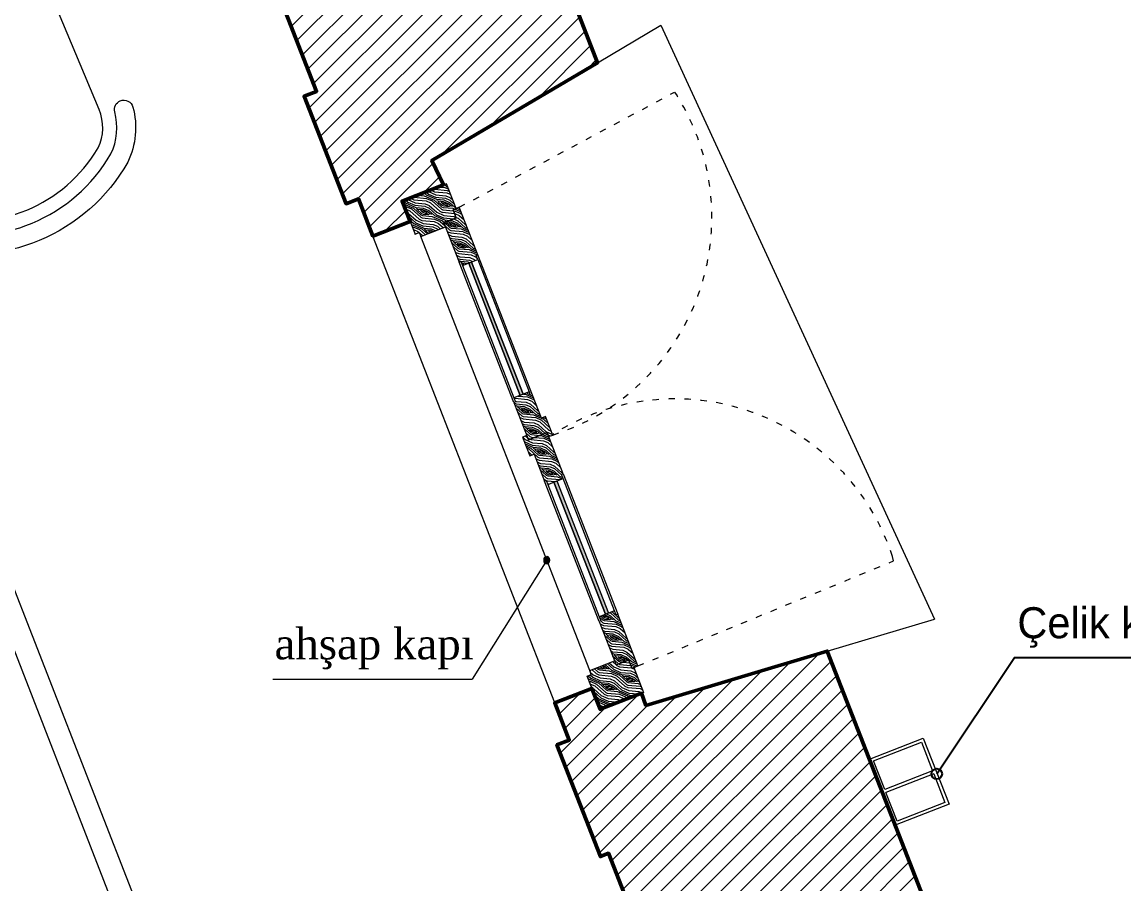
# Model space of a CAD drawing. Header units: millimetres. Extents: x 4980 to 19099, y 3891 to 5773.
# Drawn here: x 10588.7 to 10837.1, y 4508.4 to 4702.8 of the extents above; entities that cross this region are included whole.
import ezdxf

# ---------------------------------------------------------------- set-up
doc = ezdxf.new("R2010")
doc.units = ezdxf.units.MM
doc.linetypes.add('ACAD_ISO03W100', pattern=[30, 12, -18])
for name, color, linetype, lineweight in [('a 1', 200, 'Continuous', 9), ('a 2', 132, 'Continuous', 20), ('a ahşap tarama', 46, 'Continuous', 0), ('a duvar', 84, 'Continuous', 50), ('a kapı 2', 51, 'Continuous', 9), ('a pencere 0', 252, 'Continuous', 0), ('a pencere cam', 121, 'Continuous', 0), ('a pencere doğrama', 41, 'Continuous', 20), ('no3_duvar tarama', 253, 'Continuous', 9), ('PLAN YAZI', 4, 'Continuous', 9)]:
    doc.layers.add(name, color=color, linetype=linetype, lineweight=lineweight)
doc.layers.add('a yazı', color=30, linetype='Continuous')
doc.layers.add('no3_tefris ön ince_Stift_Nr__194', color=7, linetype='Continuous', lineweight=20, true_color=0x3e007e)
doc.styles.get("Standard").update_dxf_attribs({"font": 'stylu.ttf', "height": 10})
pattern_1 = [(45, (-467.3525, 13840.0737), (-2.245064, 2.245064), [])]
pattern_2 = [(291.27129, (7888.6187, 19419.1675), (6.4732873, -2.8454439), [0.25, -4.75]), (21.27129, (7890.975, 19417.9386), (2.8454439, 6.4732873), [0.5, -4.5]), (336.27129, (7890.1463, 19418.689), (4.6593656, 1.8139217), [0.3535, -1.0605, 0.3535, -0.707, 2.475, -2.1215678]), (336.27129, (7888.295, 19419.3097), (4.6593656, 1.8139217), [0.35355, -0.7071, 0.35355, -5.6568678]), (336.27129, (7889.396, 19417.8604), (4.6593656, 1.8139217), [0.35355, -6.7175178]), (336.27129, (7889.3443, 19417.3037), (4.6593656, 1.8139217), [0.35355, -6.7175178]), (336.27129, (7889.538, 19418.184), (4.6593656, 1.8139217), [0.35355, -6.7175178]), (336.27129, (7889.6804, 19418.5077), (4.6593656, 1.8139217), [0.7071, -6.3639678]), (336.27129, (7893.6284, 19418.7033), (4.6593656, 1.8139217), [0.7071, -6.3639678]), (336.27129, (7889.732, 19419.0643), (4.6593656, 1.8139217), [1.4142, -5.6568678]), (336.27129, (7889.8742, 19419.388), (4.6593656, 1.8139217), [1.4142, -5.6568678]), (336.27129, (7892.451, 19416.9036), (4.6593656, 1.8139217), [1.4142, -5.6568678]), (336.27129, (7890.2495, 19419.8023), (4.6593656, 1.8139217), [1.06066, -6.0104078]), (336.27129, (7890.5856, 19421.0063), (4.6593656, 1.8139217), [1.06066, -6.0104078]), (336.27129, (7890.301, 19420.359), (4.6593656, 1.8139217), [1.06066, -6.0104078]), (336.27129, (7892.878, 19417.8746), (4.6593656, 1.8139217), [1.767767, -5.3033008]), (336.27129, (7892.9295, 19418.4312), (4.6593656, 1.8139217), [1.767767, -5.3033008]), (336.27129, (7891.946, 19417.5118), (4.6593656, 1.8139217), [2.4748737, -4.5961941]), (317.836342, (7889.266, 19418.883), (1.81392173, -4.65936562), [0.559017, -10.6213229]), (317.836342, (7891.0266, 19418.4952), (1.81392173, -4.65936562), [0.559017, -10.6213229]), (317.836342, (7890.47, 19418.5468), (1.81392173, -4.65936562), [0.559017, -10.6213229]), (317.836342, (7888.7094, 19418.9345), (1.81392173, -4.65936562), [1.118034, -10.0623059]), (317.836342, (7891.1689, 19418.819), (1.81392173, -4.65936562), [1.677051, -9.5032889]), (317.836342, (7891.2205, 19419.3755), (1.81392173, -4.65936562), [2.236068, -8.9442719]), (317.836342, (7891.272, 19419.9322), (1.81392173, -4.65936562), [2.236068, -8.9442719]), (317.836342, (7892.3978, 19421.1752), (1.81392173, -4.65936562), [2.236068, -8.9442719]), (317.836342, (7891.9318, 19420.9939), (1.81392173, -4.65936562), [2.795085, -8.3852549]), (317.836342, (7891.5566, 19420.5795), (1.81392173, -4.65936562), [2.795085, -8.3852549]), (354.70624, (7890.3277, 19418.2231), (4.65936562, 1.81392172), [0.559017, -10.6213229]), (354.70624, (7889.5897, 19418.7407), (4.65936562, 1.81392172), [0.559017, -10.6213229]), (354.70624, (7888.6187, 19419.1675), (4.65936562, 1.81392172), [1.118034, -10.0623059]), (354.70624, (7889.8618, 19418.0418), (4.65936562, 1.81392172), [1.118034, -10.0623059]), (354.70624, (7888.2043, 19419.5427), (4.65936562, 1.81392172), [1.677051, -9.5032889]), (354.70624, (7888.023, 19420.0087), (4.65936562, 1.81392172), [2.236068, -8.9442719]), (354.70624, (7889.8884, 19415.906), (4.65936562, 1.81392172), [2.236068, -8.9442719]), (354.70624, (7889.7195, 19417.718), (4.65936562, 1.81392172), [2.236068, -8.9442719]), (354.70624, (7889.6163, 19416.6048), (4.65936562, 1.81392172), [2.795085, -8.3852549]), (354.70624, (7889.668, 19417.1615), (4.65936562, 1.81392172), [2.795085, -8.3852549])]

# ---------------------------------------------------------------- blocks, each defined once
blk = doc.blocks.new('4535353')
at = {"color": 5}
for p, q in [((9628.58, 2179.4), (9628.58, 2167.8)), ((9629.28, 2179.4), (9629.28, 2167.8))]:
    blk.add_line(p, q, dxfattribs=at)
blk.add_lwpolyline([(9620.93, 2180.1), (9636.93, 2180.1), (9636.93, 2167.1), (9620.93, 2167.1), (9620.93, 2180.1)], close=True, dxfattribs=at)
for points in [[(9628.58, 2167.8), (9621.63, 2167.8), (9621.63, 2179.4), (9628.58, 2179.4)], [(9629.28, 2179.4), (9636.23, 2179.4), (9636.23, 2167.8), (9629.28, 2167.8)]]:
    blk.add_lwpolyline(points, dxfattribs=at)
blk = doc.blocks.new('asdsdzfsd')
at = {"layer": 'a ahşap tarama', "lineweight": 5}
h = blk.add_hatch(dxfattribs=at)
h.set_pattern_fill('WOODFACE', color=256, scale=5, angle=291.2713, style=0, pattern_type=2)
h.set_pattern_definition(pattern_2)
h.paths.add_polyline_path([(6080.88, 2555.75), (6070.86, 2551.85), (6073.77, 2544.39), (6074.7, 2544.75), (6075.06, 2543.82), (6080.65, 2546), (6080.29, 2546.93), (6083.08, 2548.02), (6082.36, 2549.88), (6083.06, 2550.16)])
h = blk.add_hatch(dxfattribs=at)
h.set_pattern_fill('WOODFACE', color=256, scale=5, angle=291.2713, style=0, pattern_type=2)
h.set_pattern_definition(pattern_2)
h.paths.add_polyline_path([(6083.76, 2550.43), (6082.36, 2549.88), (6083.08, 2548.02), (6080.29, 2546.93), (6083.73, 2538.08), (6084.11, 2538.22), (6084.47, 2537.29), (6087.92, 2538.63), (6087.56, 2539.57), (6087.93, 2539.71)])
h = blk.add_hatch(dxfattribs=at)
h.set_pattern_fill('WOODFACE', color=256, scale=5, angle=291.2713, style=0, pattern_type=2)
h.set_pattern_definition(pattern_2)
h.paths.add_polyline_path([(6099.89, 2507.88), (6099.53, 2508.82), (6096.08, 2507.47), (6096.44, 2506.54), (6096.07, 2506.4), (6099.34, 2498.01), (6103.53, 2499.64), (6103.89, 2498.71), (6104.83, 2499.07), (6103.19, 2503.27), (6102.26, 2502.9), (6100.27, 2508.03)])
h = blk.add_hatch(dxfattribs=at)
h.set_pattern_fill('WOODFACE', color=256, scale=5, angle=291.2713, style=0, pattern_type=2)
h.set_pattern_definition([(291.27129, (7888.619, 19419.1675), (6.4732873, -2.8454439), [0.25, -4.75]), (21.27129, (7890.975, 19417.9386), (2.8454439, 6.4732873), [0.5, -4.5]), (336.27129, (7890.1464, 19418.689), (4.6593656, 1.8139217), [0.3535, -1.0605, 0.3535, -0.707, 2.475, -2.1215678]), (336.27129, (7888.295, 19419.3098), (4.6593656, 1.8139217), [0.35355, -0.7071, 0.35355, -5.6568678]), (336.27129, (7889.396, 19417.8604), (4.6593656, 1.8139217), [0.35355, -6.7175178]), (336.27129, (7889.3443, 19417.3038), (4.6593656, 1.8139217), [0.35355, -6.7175178]), (336.27129, (7889.5382, 19418.184), (4.6593656, 1.8139217), [0.35355, -6.7175178]), (336.27129, (7889.6805, 19418.5077), (4.6593656, 1.8139217), [0.7071, -6.3639678]), (336.27129, (7893.6285, 19418.7033), (4.6593656, 1.8139217), [0.7071, -6.3639678]), (336.27129, (7889.732, 19419.0644), (4.6593656, 1.8139217), [1.4142, -5.6568678]), (336.27129, (7889.8743, 19419.388), (4.6593656, 1.8139217), [1.4142, -5.6568678]), (336.27129, (7892.451, 19416.9036), (4.6593656, 1.8139217), [1.4142, -5.6568678]), (336.27129, (7890.2496, 19419.8024), (4.6593656, 1.8139217), [1.06066, -6.0104078]), (336.27129, (7890.5857, 19421.0063), (4.6593656, 1.8139217), [1.06066, -6.0104078]), (336.27129, (7890.301, 19420.359), (4.6593656, 1.8139217), [1.06066, -6.0104078]), (336.27129, (7892.878, 19417.8746), (4.6593656, 1.8139217), [1.767767, -5.3033008]), (336.27129, (7892.9296, 19418.4312), (4.6593656, 1.8139217), [1.767767, -5.3033008]), (336.27129, (7891.946, 19417.5118), (4.6593656, 1.8139217), [2.4748737, -4.5961941]), (317.836342, (7889.266, 19418.883), (1.81392173, -4.65936562), [0.559017, -10.6213229]), (317.836342, (7891.0267, 19418.4953), (1.81392173, -4.65936562), [0.559017, -10.6213229]), (317.836342, (7890.47, 19418.5468), (1.81392173, -4.65936562), [0.559017, -10.6213229]), (317.836342, (7888.7095, 19418.9345), (1.81392173, -4.65936562), [1.118034, -10.0623059]), (317.836342, (7891.169, 19418.819), (1.81392173, -4.65936562), [1.677051, -9.5032889]), (317.836342, (7891.2205, 19419.3756), (1.81392173, -4.65936562), [2.236068, -8.9442719]), (317.836342, (7891.2721, 19419.9322), (1.81392173, -4.65936562), [2.236068, -8.9442719]), (317.836342, (7892.3978, 19421.1753), (1.81392173, -4.65936562), [2.236068, -8.9442719]), (317.836342, (7891.932, 19420.9939), (1.81392173, -4.65936562), [2.795085, -8.3852549]), (317.836342, (7891.5567, 19420.5795), (1.81392173, -4.65936562), [2.795085, -8.3852549]), (354.70624, (7890.3278, 19418.2232), (4.65936562, 1.81392172), [0.559017, -10.6213229]), (354.70624, (7889.5898, 19418.7407), (4.65936562, 1.81392172), [0.559017, -10.6213229]), (354.70624, (7888.6188, 19419.1675), (4.65936562, 1.81392172), [1.118034, -10.0623059]), (354.70624, (7889.8619, 19418.0418), (4.65936562, 1.81392172), [1.118034, -10.0623059]), (354.70624, (7888.2044, 19419.5427), (4.65936562, 1.81392172), [1.677051, -9.5032889]), (354.70624, (7888.023, 19420.0087), (4.65936562, 1.81392172), [2.236068, -8.9442719]), (354.70624, (7889.8885, 19415.906), (4.65936562, 1.81392172), [2.236068, -8.9442719]), (354.70624, (7889.7196, 19417.7181), (4.65936562, 1.81392172), [2.236068, -8.9442719]), (354.70624, (7889.6164, 19416.6049), (4.65936562, 1.81392172), [2.795085, -8.3852549]), (354.70624, (7889.668, 19417.1615), (4.65936562, 1.81392172), [2.795085, -8.3852549])])
h.paths.add_polyline_path([(6098.98, 2498.94), (6098.04, 2498.58), (6099.68, 2494.38), (6100.61, 2494.75), (6102.97, 2488.69), (6103.34, 2488.84), (6103.7, 2487.9), (6107.15, 2489.25), (6106.79, 2490.18), (6107.16, 2490.32), (6103.53, 2499.64), (6099.34, 2498.01)])
h = blk.add_hatch(dxfattribs=at)
h.set_pattern_fill('WOODFACE', color=256, scale=5, angle=291.2713, style=0, pattern_type=2)
h.set_pattern_definition(pattern_2)
edge = h.paths.add_edge_path()
edge.add_line((6119.49, 2458.64), (6119.12, 2458.49))
edge.add_line((6119.12, 2458.49), (6118.76, 2459.43))
edge.add_line((6118.76, 2459.43), (6117.36, 2458.88))
edge.add_line((6117.36, 2458.88), (6115.31, 2458.08))
edge.add_line((6115.31, 2458.08), (6115.67, 2457.15))
edge.add_line((6115.67, 2457.15), (6115.31, 2457.01))
edge.add_line((6115.31, 2457.01), (6119.11, 2447.22))
edge.add_line((6119.11, 2447.22), (6121.91, 2448.31))
edge.add_line((6121.91, 2448.31), (6122.63, 2446.45))
edge.add_line((6122.63, 2446.45), (6124.02, 2446.99))
edge.add_line((6124.02, 2446.99), (6119.49, 2458.64))
edge.add_line((6119.49, 2458.64), (6119.12, 2458.49))
edge.add_line((6119.12, 2458.49), (6118.76, 2459.43))
h = blk.add_hatch(dxfattribs=at)
h.set_pattern_fill('WOODFACE', color=256, scale=5, angle=291.2713, style=0, pattern_type=2)
h.set_pattern_definition(pattern_2)
h.paths.add_polyline_path([(6125.3, 2441.03), (6115.49, 2437.23), (6112.59, 2444.68), (6113.52, 2445.05), (6113.16, 2445.98), (6118.75, 2448.15), (6119.11, 2447.22), (6121.91, 2448.31), (6122.63, 2446.45), (6123.11, 2446.63)])
at = {"layer": 'a pencere cam', "lineweight": 5}
for points in [[(6086.52, 2538.09), (6098.13, 2508.27), (6097.48, 2508.02), (6085.87, 2537.84)], [(6105.75, 2488.7), (6117.36, 2458.88), (6116.71, 2458.63), (6105.1, 2488.45)]]:
    blk.add_hatch(color=256, dxfattribs=at).paths.add_polyline_path(points)
at = {"layer": 'no3_duvar tarama'}
h = blk.add_hatch(dxfattribs=at)
h.set_pattern_fill('ANSI31', color=256, style=0)
h.set_pattern_definition(pattern_1)
h.paths.add_polyline_path([(6072.67, 2547.2), (6064.28, 2543.93), (6061.01, 2552.32), (6058.22, 2551.23), (6048.78, 2575.46), (6051.58, 2576.55), (6005.12, 2695.82), (6002.33, 2694.73), (5992.53, 2719.89), (5996.26, 2721.34), (5987.91, 2742.77), (6002.81, 2748.58), (6004.27, 2744.84), (6008.93, 2746.64), (6009.98, 2743.98), (6048.89, 2752.32), (6103.23, 2613.05), (6114.94, 2583.05), (6077.58, 2560.99), (6080.18, 2555.47), (6070.86, 2551.85)])
h = blk.add_hatch(dxfattribs=at)
h.set_pattern_fill('ANSI31', color=256, style=0)
h.set_pattern_definition(pattern_1)
h.paths.add_polyline_path([(6199.11, 2256.36), (6233.36, 2279.54), (6179.87, 2416.63), (6166.72, 2450.33), (6125.83, 2438.07), (6124.82, 2440.84), (6115.49, 2437.23), (6113.67, 2441.9), (6105.29, 2438.64), (6108.56, 2430.25), (6105.76, 2429.16), (6115.56, 2404), (6117.42, 2404.73), (6163.88, 2285.46), (6162.02, 2284.73), (6171.81, 2259.57), (6175.54, 2261.02), (6184.25, 2238.66), (6199.15, 2244.46), (6197.86, 2247.7), (6202.3, 2249.43)])
at = {"layer": 'PLAN YAZI'}
h = blk.add_hatch(color=256, dxfattribs=at)
h.dxf.hatch_style = 1
edge = h.paths.add_edge_path()
edge.add_ellipse((6103.48, 2470.85), major_axis=(0.021, -0.888), ratio=0.6911, start_angle=0, end_angle=360)
at = {"layer": 'a 1'}
for p, q in [((6203.37, 1887.06), (5768.49, 3000.81)), ((6206.79, 1892.05), (5774.25, 2999.82))]:
    blk.add_line(p, q, dxfattribs=at)
at = {"layer": 'a 2'}
for points in [[(6114.94, 2583.05), (6129.21, 2591.48), (6190.87, 2457.56)], [(6105.29, 2438.64), (6064.28, 2543.93)], [(6166.72, 2450.33), (6190.87, 2457.56)]]:
    blk.add_lwpolyline(points, dxfattribs=at)
at = {"layer": 'a duvar'}
for points in [[(6072.67, 2547.2), (6064.28, 2543.93), (6061.01, 2552.32), (6058.22, 2551.23), (6048.78, 2575.46), (6051.58, 2576.55), (6005.12, 2695.82), (6002.33, 2694.73), (5992.53, 2719.89), (5996.26, 2721.34), (5987.91, 2742.77), (6002.81, 2748.58), (6004.27, 2744.84), (6008.93, 2746.64), (6009.98, 2743.98), (6048.89, 2752.32), (6103.23, 2613.05), (6114.94, 2583.05), (6077.58, 2560.99), (6080.18, 2555.47), (6070.86, 2551.85), (6072.67, 2547.2)], [(6199.11, 2256.36), (6233.36, 2279.54), (6179.87, 2416.63), (6166.72, 2450.33), (6125.83, 2438.07), (6124.82, 2440.84), (6115.49, 2437.23), (6113.67, 2441.9), (6105.29, 2438.64), (6108.56, 2430.25), (6105.76, 2429.16), (6115.56, 2404), (6117.42, 2404.73), (6163.88, 2285.46), (6162.02, 2284.73), (6171.81, 2259.57), (6175.54, 2261.02), (6184.25, 2238.66), (6199.15, 2244.46), (6197.86, 2247.7), (6202.3, 2249.43), (6199.11, 2256.36)]]:
    blk.add_lwpolyline(points, dxfattribs=at)
at = {"layer": 'a kapı 2', "linetype": 'ACAD_ISO03W100', "ltscale": 0.12}
for points in [[(6083.76, 2550.43), (6132.25, 2576.38), (6132.85, 2575.57, -0.48943), (6104.83, 2499.07, -3.526041)], [(6124.02, 2446.99), (6181.68, 2470.67), (6181.44, 2471.64, 0.48943), (6104.77, 2499.19, 3.526041)]]:
    blk.add_lwpolyline(points, format="xyb", dxfattribs=at)
at = {"layer": 'a pencere 0'}
for points in [[(6113.16, 2445.98), (6075.06, 2543.82)], [(6100.27, 2508.03), (6087.93, 2539.71)], [(6096.07, 2506.4), (6083.73, 2538.08)], [(6084.47, 2537.29), (6096.08, 2507.47)], [(6087.92, 2538.63), (6099.53, 2508.82)], [(6118.76, 2459.43), (6107.15, 2489.25)], [(6107.16, 2490.32), (6119.49, 2458.64)], [(6115.3, 2457.01), (6102.97, 2488.69)], [(6103.7, 2487.9), (6115.31, 2458.08)]]:
    blk.add_lwpolyline(points, dxfattribs=at)
at = {"layer": 'a pencere cam', "lineweight": 5}
for p, q in [((6085.87, 2537.84), (6097.48, 2508.02)), ((6098.13, 2508.27), (6086.52, 2538.09)), ((6105.1, 2488.45), (6116.71, 2458.63)), ((6105.75, 2488.7), (6117.36, 2458.88))]:
    blk.add_line(p, q, dxfattribs=at)
for points in [[(6086.52, 2538.09), (6098.13, 2508.27), (6097.48, 2508.02), (6085.87, 2537.84)], [(6105.75, 2488.7), (6117.36, 2458.88), (6116.71, 2458.63), (6105.1, 2488.45)]]:
    blk.add_lwpolyline(points, close=True, dxfattribs=at)
at = {"layer": 'a pencere doğrama'}
for p, q in [((6080.88, 2555.75), (6079.67, 2555.28)), ((6082.36, 2549.88), (6083.29, 2550.25)), ((6082.36, 2549.88), (6083.29, 2550.25)), ((6083.08, 2548.02), (6082.36, 2549.88)), ((6083.08, 2548.02), (6082.36, 2549.88)), ((6082.37, 2549.89), (6083.3, 2550.25)), ((6072.68, 2547.19), (6073.77, 2544.39)), ((6072.68, 2547.19), (6073.77, 2544.39)), ((6080.28, 2546.94), (6083.07, 2548.03)), ((6080.64, 2546.01), (6080.28, 2546.94)), ((6080.29, 2546.93), (6083.08, 2548.02)), ((6080.29, 2546.93), (6083.08, 2548.02)), ((6080.65, 2546), (6080.29, 2546.93)), ((6080.65, 2546), (6080.29, 2546.93)), ((6080.3, 2546.93), (6083.09, 2548.02)), ((6080.66, 2546), (6080.3, 2546.93)), ((6073.76, 2544.4), (6074.69, 2544.77)), ((6073.77, 2544.39), (6074.7, 2544.75)), ((6073.77, 2544.39), (6074.7, 2544.75)), ((6073.78, 2544.39), (6074.71, 2544.76)), ((6074.69, 2544.77), (6075.05, 2543.83)), ((6074.7, 2544.75), (6075.06, 2543.82)), ((6074.7, 2544.75), (6075.06, 2543.82)), ((6074.71, 2544.76), (6075.07, 2543.83)), ((6075.05, 2543.83), (6080.64, 2546.01)), ((6075.06, 2543.82), (6080.65, 2546)), ((6075.06, 2543.82), (6080.65, 2546)), ((6075.07, 2543.83), (6080.66, 2546)), ((6113.16, 2445.99), (6118.75, 2448.17)), ((6113.16, 2445.98), (6118.75, 2448.16)), ((6113.16, 2445.98), (6118.75, 2448.16)), ((6113.17, 2445.98), (6118.76, 2448.16)), ((6118.75, 2448.17), (6119.11, 2447.24)), ((6118.75, 2448.16), (6119.12, 2447.22)), ((6118.75, 2448.16), (6119.12, 2447.22)), ((6118.76, 2448.16), (6119.13, 2447.23)), ((6119.11, 2447.24), (6121.91, 2448.33)), ((6119.12, 2447.22), (6121.91, 2448.31)), ((6119.12, 2447.22), (6121.91, 2448.31)), ((6119.13, 2447.23), (6121.92, 2448.32)), ((6121.91, 2448.33), (6122.63, 2446.46)), ((6121.91, 2448.31), (6122.64, 2446.45)), ((6121.91, 2448.31), (6122.64, 2446.45)), ((6121.92, 2448.32), (6122.65, 2446.45)), ((6112.59, 2444.7), (6113.52, 2445.06)), ((6112.59, 2444.68), (6113.52, 2445.05)), ((6112.59, 2444.68), (6113.52, 2445.05)), ((6113.68, 2441.9), (6112.59, 2444.7)), ((6113.68, 2441.89), (6112.59, 2444.68)), ((6113.68, 2441.89), (6112.59, 2444.68)), ((6112.6, 2444.69), (6113.53, 2445.05)), ((6113.69, 2441.89), (6112.6, 2444.69)), ((6113.52, 2445.06), (6113.16, 2445.99)), ((6113.52, 2445.05), (6113.16, 2445.98)), ((6113.52, 2445.05), (6113.16, 2445.98)), ((6113.53, 2445.05), (6113.17, 2445.98)), ((6122.63, 2446.46), (6123.56, 2446.83)), ((6122.64, 2446.45), (6123.57, 2446.81)), ((6122.64, 2446.45), (6123.57, 2446.81)), ((6122.65, 2446.45), (6123.11, 2446.63)), ((6123.11, 2446.63), (6125.3, 2441.03))]:
    blk.add_line(p, q, dxfattribs=at)
for points in [[(6080.88, 2555.75), (6070.86, 2551.85), (6073.77, 2544.39), (6074.7, 2544.75), (6075.06, 2543.82), (6080.65, 2546), (6080.29, 2546.93), (6083.08, 2548.02), (6082.36, 2549.88), (6083.06, 2550.16), (6080.88, 2555.75)], [(6083.76, 2550.43), (6082.36, 2549.88), (6083.08, 2548.02), (6080.29, 2546.93), (6083.73, 2538.08), (6084.11, 2538.22), (6084.47, 2537.29), (6087.92, 2538.63), (6087.56, 2539.57), (6087.93, 2539.71), (6083.76, 2550.43)], [(6099.89, 2507.88), (6099.53, 2508.82), (6096.08, 2507.47), (6096.44, 2506.54), (6096.07, 2506.4), (6099.34, 2498.01), (6103.53, 2499.64), (6103.89, 2498.71), (6104.83, 2499.07), (6103.19, 2503.27), (6102.26, 2502.9), (6100.27, 2508.03), (6099.89, 2507.88)], [(6098.98, 2498.94), (6098.04, 2498.58), (6099.68, 2494.38), (6100.61, 2494.75), (6102.97, 2488.69), (6103.34, 2488.84), (6103.7, 2487.9), (6107.15, 2489.25), (6106.79, 2490.18), (6107.16, 2490.32), (6103.53, 2499.64), (6099.34, 2498.01), (6098.98, 2498.94)], [(6119.49, 2458.64), (6119.12, 2458.49), (6118.76, 2459.43), (6117.36, 2458.88), (6115.31, 2458.08), (6115.67, 2457.15), (6115.31, 2457.01), (6119.11, 2447.22), (6121.91, 2448.31), (6122.63, 2446.45), (6124.02, 2446.99), (6119.49, 2458.64), (6119.12, 2458.49), (6118.76, 2459.43)], [(6125.3, 2441.03), (6115.49, 2437.23), (6112.59, 2444.68), (6113.52, 2445.05), (6113.16, 2445.98), (6118.75, 2448.15), (6119.11, 2447.22), (6121.91, 2448.31), (6122.63, 2446.45), (6123.11, 2446.63), (6125.3, 2441.03)]]:
    blk.add_lwpolyline(points, dxfattribs=at)
at = {"layer": 'a yazı'}
blk.add_lwpolyline([(6191.39, 2422.63), (6208.9, 2448.88), (6258.63, 2448.88)], dxfattribs=at)
blk.add_circle((6191.39, 2422.63), 1.19, dxfattribs=at)
at = {"layer": 'PLAN YAZI'}
for p in [(6103.48, 2470.85), (6041.69, 2444.02)]:
    blk.add_line(p, (6086.63, 2444.02), dxfattribs=at)
blk.add_ellipse((6103.48, 2470.85), major_axis=(0, -0.888), ratio=0.6911, start_param=4.712389, end_param=10.995574, dxfattribs=at)
at = {"rotation": 291.3146973601329}
blk.add_blockref('4535353', (660.25, 10601.09), dxfattribs=at)
at = {"layer": 'a yazı', "insert": (6209.57, 2460.23), "char_height": 13, "width": 111.9385, "attachment_point": 1}
blk.add_mtext('{\\H0.53846x;Çelik kolon}', dxfattribs=at)
at = {"layer": 'PLAN YAZI', "insert": (6042.1, 2455.48), "char_height": 7, "width": 63.3955, "attachment_point": 1}
blk.add_mtext('{\\fTimes New Roman|b0|i0|c162|p18;ahşap kapı}', dxfattribs=at)
blk = doc.blocks.new('S2')
at = {"layer": 'no3_tefris ön ince_Stift_Nr__194', "linetype": 'Continuous', "flags": 128}
for points in [[(-366.36, 3123.35, 0.178701), (-357.54, 3126.97, 0.336852), (-353.17, 3171.56, 0.178701), (-361.12, 3176.83, -0.375565), (-362.74, 3179.09, -0.453948), (-360.15, 3180.95, -0.178701), (-349.76, 3174.06, -0.3419), (-354.67, 3123.85, -0.178701), (-366.2, 3119.12, -0.453948), (-368.39, 3121.44, -0.375565)], [(-363.24, 3173.97), (-392.93, 3176.87, 0.414214), (-396.4, 3174.02), (-400.42, 3132.94, 0.414214), (-397.57, 3129.47), (-367.88, 3126.56, 0.213422), (-359.69, 3129.31, 0.332144), (-355.73, 3169.69, 0.213422)]]:
    blk.add_lwpolyline(points, format="xyb", close=True, dxfattribs=at)

msp = doc.modelspace()

# ---------------------------------------------------------------- block references
at = {"layer": 'no3_duvar tarama'}
msp.add_blockref('asdsdzfsd', (4603.48, 2110.55), dxfattribs=at)
at = {"layer": 'no3_duvar tarama', "rotation": 298.2505720967726}
msp.add_blockref('S2', (7982.07, 2860.71), dxfattribs=at)

doc.saveas('drawing.dxf')
